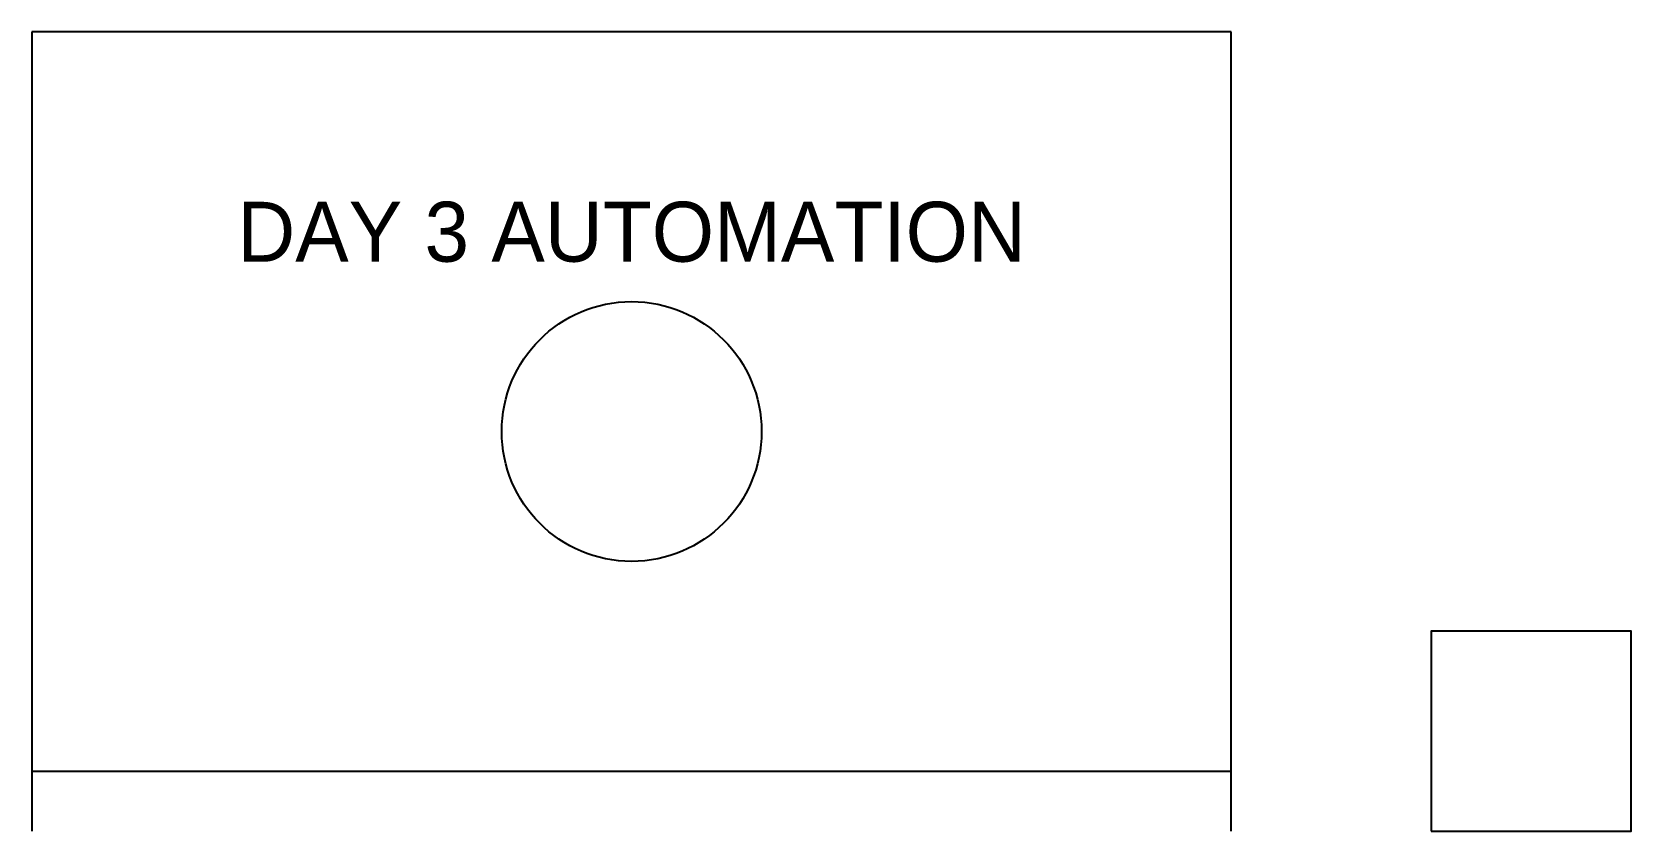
# Model space of a CAD drawing. Header units: millimetres. Extents: x 0 to 8000, y 0 to 4000.
import ezdxf
from ezdxf.enums import TextEntityAlignment as Align

# ---------------------------------------------------------------- set-up
doc = ezdxf.new("R2010")
doc.units = ezdxf.units.MM
for name, color, linetype in [('DAY3-CHANGED', 6, 'Continuous'), ('DAY3-POLY', 4, 'Continuous'), ('DAY3-TEXT', 3, 'Continuous'), ('DAY3-WALL', 7, 'Continuous')]:
    doc.layers.add(name, color=color, linetype=linetype)

msp = doc.modelspace()

# ---------------------------------------------------------------- linework, layer by layer
at = {"layer": 'DAY3-CHANGED'}
msp.add_circle((3000, 2000), 650, dxfattribs=at)
at = {"layer": 'DAY3-POLY'}
msp.add_lwpolyline([(7000, 0), (8000, 0), (8000, 1000), (7000, 1000)], close=True, dxfattribs=at)
at = {"layer": 'DAY3-WALL'}
for p, q in [((6000, 4000), (0, 4000)), ((0, 4000), (0, 0)), ((6000, 0), (6000, 4000)), ((0, 300), (6000, 300))]:
    msp.add_line(p, q, dxfattribs=at)

# ---------------------------------------------------------------- texts
at = {"layer": 'DAY3-TEXT'}
msp.add_text('DAY 3 AUTOMATION', height=300, dxfattribs=at).set_placement((3000, 3000), align=Align.MIDDLE_CENTER)

doc.saveas('drawing.dxf')
